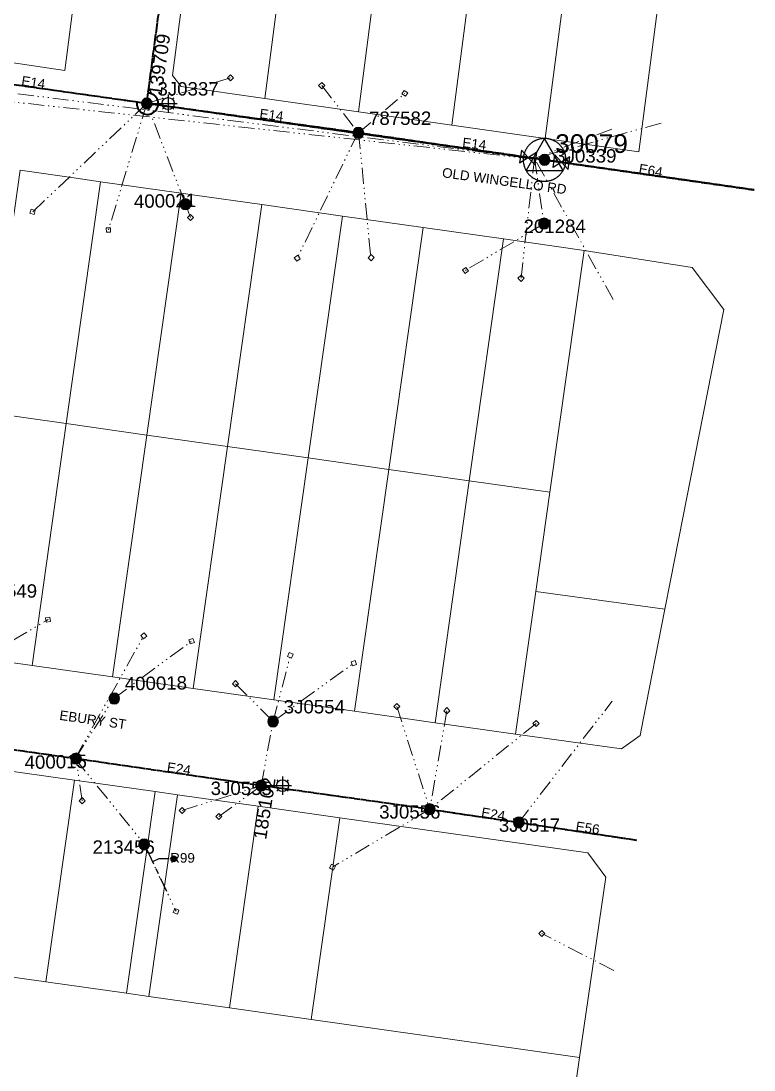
# Model space of a CAD drawing. Header units: metres. Extents: x 244561 to 254068, y 6159332 to 6162744.
# Drawn here: x 252422.9 to 252560.1, y 6161854.5 to 6162050.8 of the extents above; entities that cross this region are included whole.
import ezdxf
from ezdxf.enums import TextEntityAlignment as Align

# ---------------------------------------------------------------- set-up
doc = ezdxf.new("R2010")
doc.units = ezdxf.units.M
for name, pattern in [('Cable Exist OH', [1, 1, 0]), ('Cable Exist UG', [7, 4, -1, 1, -1]), ('PHANTOMX2', [6.6, 3, -0.75, 0.2, -0.75, 0.2, -0.75, 0.2, -0.75])]:
    doc.linetypes.add(name, pattern=pattern)
doc.layers.get('0').update_dxf_attribs({"color": 6})
for name, color, linetype, lineweight in [('_User_HV_Exist', 1, 'Continuous', 35), ('_User_LV_Exist', 5, 'Continuous', 35), ('Cadastre Buildings_SP_EXT', 78, 'Continuous', 15), ('Cadastre Developer_SP_NEW', 92, 'Continuous', 15), ('Cadastre Land Parcels_SP_EXT', 118, 'Continuous', 15), ('Cadastre Roads_SP_EXT', 218, 'Continuous', 15), ('Mains_HV_EXT', 13, 'Continuous', 25), ('Mains_LV_EXT', 163, 'Continuous', 25), ('Mains_SL_EXT', 131, 'Continuous', 25), ('Services_SP_EXT', 42, 'PHANTOMX2', 20)]:
    doc.layers.add(name, color=color, linetype=linetype, lineweight=lineweight)
for name, color, linetype in [('Duct_SP_EXT', 30, 'Continuous'), ('Equip_LV_EXT', 7, 'Continuous'), ('Equip_SP_SL_EXT', 7, 'Continuous'), ('Sub_SP_TR_HV_LV_EXT', 7, 'Continuous'), ('SupportsOH_SP_TR_HV_LV_SL_EXT', 7, 'Continuous'), ('Trench_SP_EXT', 7, 'Continuous')]:
    doc.layers.add(name, color=color, linetype=linetype)
doc.styles.add('iecARIAL', font='arial.ttf', dxfattribs={"height": 2})
doc.styles.add('POLE_LABEL', font='arial.ttf', dxfattribs={"height": 2})
doc.styles.add('SL_LABEL', font='arial.ttf', dxfattribs={"height": 2})
doc.styles.get("Standard").update_dxf_attribs({"font": 'arial.ttf'})

# ---------------------------------------------------------------- blocks, each defined once
blk = doc.blocks.new('SUB_POLE_EXT')
at = {"flags": 128}
for points in [[(-0.05, 4), (-0.15, 4), (-0.25, 3.99), (-0.34, 3.99), (-0.44, 3.98), (-0.54, 3.96), (-0.64, 3.95), (-0.73, 3.93), (-0.83, 3.91), (-0.92, 3.89), (-1.02, 3.87), (-1.11, 3.84), (-1.21, 3.81), (-1.3, 3.78), (-1.39, 3.75), (-1.49, 3.71), (-1.58, 3.68), (-1.67, 3.64), (-1.75, 3.59), (-1.84, 3.55), (-1.93, 3.5), (-2.01, 3.46), (-2.1, 3.41), (-2.18, 3.35), (-2.26, 3.3), (-2.34, 3.24), (-2.42, 3.18), (-2.5, 3.12), (-2.58, 3.06), (-2.65, 3), (-2.72, 2.93), (-2.79, 2.86), (-2.86, 2.79), (-2.93, 2.72), (-3, 2.65), (-3.06, 2.58), (-3.12, 2.5), (-3.18, 2.42), (-3.24, 2.34), (-3.3, 2.26), (-3.35, 2.18), (-3.41, 2.1), (-3.46, 2.01), (-3.5, 1.93), (-3.55, 1.84), (-3.59, 1.75), (-3.64, 1.67), (-3.68, 1.58), (-3.71, 1.49), (-3.75, 1.39), (-3.78, 1.3), (-3.81, 1.21), (-3.84, 1.11), (-3.87, 1.02), (-3.89, 0.92), (-3.91, 0.83), (-3.93, 0.73), (-3.95, 0.64), (-3.96, 0.54), (-3.98, 0.44), (-3.99, 0.34), (-3.99, 0.25), (-4, 0.15), (-4, 0.05), (-4, -0.05), (-4, -0.15), (-3.99, -0.25), (-3.99, -0.34), (-3.98, -0.44), (-3.96, -0.54), (-3.95, -0.64), (-3.93, -0.73), (-3.91, -0.83), (-3.89, -0.92), (-3.87, -1.02), (-3.84, -1.11), (-3.81, -1.21), (-3.78, -1.3), (-3.75, -1.39), (-3.71, -1.49), (-3.68, -1.58), (-3.64, -1.67), (-3.59, -1.75), (-3.55, -1.84), (-3.5, -1.93), (-3.46, -2.01), (-3.41, -2.1), (-3.35, -2.18), (-3.3, -2.26), (-3.24, -2.34), (-3.18, -2.42), (-3.12, -2.5), (-3.06, -2.58), (-3, -2.65), (-2.93, -2.72), (-2.86, -2.79), (-2.79, -2.86), (-2.72, -2.93), (-2.65, -3), (-2.58, -3.06), (-2.5, -3.12), (-2.42, -3.18), (-2.34, -3.24), (-2.26, -3.3), (-2.18, -3.35), (-2.1, -3.41), (-2.01, -3.46), (-1.93, -3.5), (-1.84, -3.55), (-1.75, -3.59), (-1.67, -3.64), (-1.58, -3.68), (-1.49, -3.71), (-1.39, -3.75), (-1.3, -3.78), (-1.21, -3.81), (-1.11, -3.84), (-1.02, -3.87), (-0.92, -3.89), (-0.83, -3.91), (-0.73, -3.93), (-0.64, -3.95), (-0.54, -3.96), (-0.44, -3.98), (-0.34, -3.99), (-0.25, -3.99), (-0.15, -4), (-0.05, -4), (0.05, -4), (0.15, -4), (0.25, -3.99), (0.34, -3.99), (0.44, -3.98), (0.54, -3.96), (0.64, -3.95), (0.73, -3.93), (0.83, -3.91), (0.92, -3.89), (1.02, -3.87), (1.11, -3.84), (1.21, -3.81), (1.3, -3.78), (1.39, -3.75), (1.49, -3.71), (1.58, -3.68), (1.67, -3.64), (1.75, -3.59), (1.84, -3.55), (1.93, -3.5), (2.01, -3.46), (2.1, -3.41), (2.18, -3.35), (2.26, -3.3), (2.34, -3.24), (2.42, -3.18), (2.5, -3.12), (2.58, -3.06), (2.65, -3), (2.72, -2.93), (2.79, -2.86), (2.86, -2.79), (2.93, -2.72), (3, -2.65), (3.06, -2.58), (3.12, -2.5), (3.18, -2.42), (3.24, -2.34), (3.3, -2.26), (3.35, -2.18), (3.41, -2.1), (3.46, -2.01), (3.5, -1.93), (3.55, -1.84), (3.59, -1.75), (3.64, -1.67), (3.68, -1.58), (3.71, -1.49), (3.75, -1.39), (3.78, -1.3), (3.81, -1.21), (3.84, -1.11), (3.87, -1.02), (3.89, -0.92), (3.91, -0.83), (3.93, -0.73), (3.95, -0.64), (3.96, -0.54), (3.98, -0.44), (3.99, -0.34), (3.99, -0.25), (4, -0.15), (4, -0.05), (4, 0.05), (4, 0.15), (3.99, 0.25), (3.99, 0.34), (3.98, 0.44), (3.96, 0.54), (3.95, 0.64), (3.93, 0.73), (3.91, 0.83), (3.89, 0.92), (3.87, 1.02), (3.84, 1.11), (3.81, 1.21), (3.78, 1.3), (3.75, 1.39), (3.71, 1.49), (3.68, 1.58), (3.64, 1.67), (3.59, 1.75), (3.55, 1.84), (3.5, 1.93), (3.46, 2.01), (3.41, 2.1), (3.35, 2.18), (3.3, 2.26), (3.24, 2.34), (3.18, 2.42), (3.12, 2.5), (3.06, 2.58), (3, 2.65), (2.93, 2.72), (2.86, 2.79), (2.79, 2.86), (2.72, 2.93), (2.65, 3), (2.58, 3.06), (2.5, 3.12), (2.42, 3.18), (2.34, 3.24), (2.26, 3.3), (2.18, 3.35), (2.1, 3.41), (2.01, 3.46), (1.93, 3.5), (1.84, 3.55), (1.75, 3.59), (1.67, 3.64), (1.58, 3.68), (1.49, 3.71), (1.39, 3.75), (1.3, 3.78), (1.21, 3.81), (1.11, 3.84), (1.02, 3.87), (0.92, 3.89), (0.83, 3.91), (0.73, 3.93), (0.64, 3.95), (0.54, 3.96), (0.44, 3.98), (0.34, 3.99), (0.25, 3.99), (0.15, 4), (0.05, 4)], [(0, 4), (-3.46, -2), (3.46, -2)]]:
    blk.add_lwpolyline(points, close=True, dxfattribs=at)
at = {"flags": 8}
blk.add_attdef('ASSET_NUM', text='', height=2.5, dxfattribs=at).set_placement((0, 7), align=Align.MIDDLE_CENTER)
for tag, flags, p in [('STREET_CODE', 9, (-1.38, 1.45)), ('NO_PHASES', 9, (-1.38, 1.05)), ('OPERATED_BY', 9, (-1.38, 0.65)), ('MAINTAINED_BY', 9, (-1.38, 0.45)), ('ORIENTATION', 9, (-1.38, 0.25)), ('OWNED_BY', 9, (-1.38, 0.05)), ('CONSTRUCTED_VOLTAGE', 9, (-1.13, 0.75)), ('OPERATING_VOLTAGE', 9, (-1.13, 0.35)), ('STATE', 9, (-1.38, -0.35)), ('USAGE', 9, (-1.38, -0.75)), ('LEGEND', 9, (-1.38, -0.95)), ('SUBURB', 9, (-1.38, -1.15)), ('STREETNAME', 9, (-1.38, -1.35)), ('LOCATION', 9, (-1.38, -1.55)), ('NOTES', 9, (-1.38, -1.75)), ('Z', 1, (-1.38, -1.95)), ('SECONDARY_VOLTAGE', 9, (-1.13, -0.65)), ('SUBSTATION_TYPE', 9, (-1.13, -1.05))]:
    blk.add_attdef(tag, text='', height=0.1, dxfattribs=dict(flags=flags)).set_placement(p, align=Align.MIDDLE_LEFT)
blk = doc.blocks.new('LV_OH_LINKS_DISTFUSE_EXT')
for p, q in [((0, 0), (0.96, 0)), ((3.84, 0), (4.8, 0))]:
    blk.add_line(p, q)
blk.add_lwpolyline([(3.84, -1.2), (3.84, 1.2), (0.96, -1.2), (0.96, 1.2)], close=True)
at = {"flags": 9}
for tag, p in [('ACTUAL_STATUS', (0, 0)), ('CONSTRUCTED_VOLTAGE', (0, -0.2)), ('OPERATING_VOLTAGE', (0, -0.6)), ('ORIENTATION', (0, -0.8)), ('OWNED_BY', (0, -1)), ('STATE', (0, -1.2)), ('SWITCH_TYPE', (0, -1.4)), ('NO_PHASES', (0, -0.4)), ('USAGE', (0, -1.6)), ('NOTES', (0, -1.8))]:
    blk.add_attdef(tag, text='', height=0.2, dxfattribs=at).set_placement(p, align=Align.MIDDLE_LEFT)
at = {"flags": 1}
blk.add_attdef('Z', (0, 0), '', height=0.2, dxfattribs=at)
blk = doc.blocks.new('SL_LANTERN_EXT')
at = {"flags": 9}
for tag, p in [('LRATECODE', (-7.4, 0)), ('LOUTREACHVOCAB', (-7.2, 0)), ('LOUTREACH', (-7, 0)), ('LANTNUMBER', (-6.6, 0)), ('LNEW', (-6.4, 0)), ('LMASTVOCAB', (-6.2, 0)), ('LMAST', (-6, 0)), ('LLAMPVOCAB', (-5.8, 0)), ('LLAMP', (-5.6, 0)), ('LEXIST', (-5.4, 0)), ('LCHARGE3PERCENT', (-5.2, 0)), ('LCHARGE3', (-5, 0)), ('LCHARGE2PERCENT', (-4.8, 0)), ('LCHARGE2', (-4.6, 0)), ('LCHARGE1PERCENT', (-4.4, 0)), ('LCHARGE1', (-4.2, 0)), ('LCATEGORY', (-4, 0)), ('LBRACKETVOCAB', (-3.8, 0)), ('LBRACKET', (-3.6, 0)), ('LKINGHEIGHT', (-3.4, 0)), ('CREPLACE', (-3.2, 0)), ('CREMOVE', (-3, 0)), ('CNUMBER', (-2.8, 0)), ('CNEW', (-2.6, 0)), ('CEXIST', (-2.4, 0)), ('USAGE', (-2.2, 0)), ('STATE', (-2, 0)), ('OWNED_BY', (-1.8, 0)), ('ORIENTATION', (-1.6, 0)), ('OPERATING_VOLTAGE', (-1.4, 0)), ('NO_PHASES', (-1.2, 0)), ('LANTERN_TYPE', (-1, 0)), ('LANTERN_PURPOSE', (-0.8, 0)), ('CONTROL_TYPE', (-0.6, 0)), ('CONSTRUCTED_VOLTAGE', (-0.4, 0))]:
    blk.add_attdef(tag, text='', height=0.001, rotation=270, dxfattribs=at).set_placement(p, align=Align.MIDDLE_LEFT)
at = {"style": 'SL_LABEL', "flags": 9}
blk.add_attdef('STREET_CODE', text='', height=0.001, rotation=270, dxfattribs=at).set_placement((0, 0), align=Align.MIDDLE_LEFT)
at = {"flags": 1}
blk.add_attdef('Z', (0, 0), '', height=0.001, rotation=270, dxfattribs=at)
at = {"width": 0.9}
blk.add_attdef('LNUMBER', text='', height=1, dxfattribs=at).set_placement((7, -1), align=Align.MIDDLE_LEFT)
at = {"flags": 9}
for tag, p in [('LREMOVE', (0, -7.6)), ('LREPLACE', (0, -7.8)), ('LTYPE', (0, -8)), ('LTYPEVOCAB', (0, -8.2)), ('LEGEND', (0, -8.4)), ('SUBURB', (0, -8.6)), ('STREETNAME', (0, -8.8)), ('LOCATION', (0, -9)), ('NOTES', (0, -9.2)), ('MAINTAINED_BY', (0, -9.86))]:
    blk.add_attdef(tag, text='', height=0.001, dxfattribs=at).set_placement(p, align=Align.MIDDLE_LEFT)
blk.add_attdef('OPERATED_BY', (0, -9.61), '', height=0.001, dxfattribs=at)
blk.add_wipeout([(5.69, 0), (5.06, -1.06), (4, -1.69), (2.94, -1.06), (2.31, 0), (2.94, 1.06), (4, 1.69), (5.06, 1.06)])
for p, q in [((0, 0), (4, 0)), ((2.94, 1.06), (3.2, 0.8)), ((4, 1.69), (4, 0)), ((5.06, 1.06), (4.8, 0.8)), ((2.94, -1.06), (3.2, -0.8)), ((4, 0), (5.69, 0)), ((4, 0), (4, -1.69)), ((5.06, -1.06), (4.8, -0.8))]:
    blk.add_line(p, q)
blk.add_circle((4, 0), 1.12)
blk = doc.blocks.new('CCP_EXT')
at = {"flags": 9}
for tag, p in [('STATE', (0, -1.8)), ('NOTES', (0, -2))]:
    blk.add_attdef(tag, text='', height=0.2, dxfattribs=at).set_placement(p, align=Align.MIDDLE_LEFT)
blk.add_wipeout([(0, 0.57), (0.57, 0), (0, -0.57), (-0.57, 0)])
blk.add_lwpolyline([(-0.57, 0), (0, 0.57), (0.57, 0), (0, -0.57), (-0.57, 0)])
at = {"flags": 1}
blk.add_attdef('Z', (0, 0), '', height=0.2, dxfattribs=at)
at = {"flags": 9}
for tag, p in [('CCP_TYPE', (0, 0)), ('CONSTRUCTED_VOLTAGE', (0, -0.2)), ('OPERATING_VOLTAGE', (0, -0.6)), ('ORIENTATION', (0, -0.8)), ('OWNED_BY', (0, -1)), ('NO_PHASES', (0, -0.4)), ('USAGE', (0, -1.2)), ('LEGEND', (0, -1.4)), ('LIFE_SUPPORT', (0, -1.6))]:
    blk.add_attdef(tag, text='', height=0.2, dxfattribs=at).set_placement(p, align=Align.MIDDLE_LEFT)
blk = doc.blocks.new('POLE_EXT')
blk.add_hatch(color=256).paths.add_polyline_path([(-1, 0, 1), (1, 0, 1)])
blk.add_lwpolyline([(-1, 0, 1), (1, 0, 1)], format="xyb", close=True)
at = {"flags": 8}
blk.add_attdef('pNumber', text='', height=2, dxfattribs=at).set_placement((2.5, 2.5), align=Align.MIDDLE_CENTER)
at = {"style": 'POLE_LABEL', "flags": 9}
for tag, p in [('STRUCTURE_PLANT_NUMBER', (1.35, 0.03)), ('STREET_CODE', (1.35, -0.2))]:
    blk.add_attdef(tag, text='', height=0.2, dxfattribs=at).set_placement(p, align=Align.MIDDLE_LEFT)
at = {"flags": 9}
for tag, p in [('OWNED_BY', (1.35, -0.4)), ('SPECIAL_USE', (1.35, -0.8)), ('STATE', (1.35, -1)), ('cLV', (1.35, -1.4)), ('hDepth', (1.35, -1.6)), ('hDia', (1.35, -1.8)), ('cHV', (1.35, -2)), ('PARENT', (1.35, -0.6)), ('USAGE', (1.35, -1.2)), ('cLinedev', (1.35, -3.4)), ('pExisting', (1.35, -3.8)), ('LBRACKET', (1.35, -2.2)), ('LExisting', (1.35, -2.4)), ('LANTNUMBER', (1.35, -2.6)), ('LOther', (1.35, -2.8)), ('LRemove', (1.35, -3)), ('LEGEND', (1.35, -3.2)), ('LOCATION', (1.35, -3.6)), ('PFNUMBER', (1.35, -4)), ('pFooting', (1.35, -4.4)), ('pNew', (1.35, -4.6)), ('pRelocate', (1.35, -5)), ('pRemove', (1.35, -5.2)), ('pReplace', (1.35, -5.4)), ('pStay', (1.35, -5.6)), ('pType', (1.35, -5.8)), ('NEWPFNUMBER', (1.35, -4.2)), ('cspan', (1.35, -6)), ('STREETNAME', (1.35, -6.2)), ('SUBURB', (1.35, -6.4)), ('OPERATED_BY', (1.36, -7.01)), ('NOTES', (1.35, -6.6)), ('MAINTAINED_BY', (1.36, -6.81))]:
    blk.add_attdef(tag, text='', height=0.2, dxfattribs=at).set_placement(p, align=Align.MIDDLE_LEFT)
at = {"flags": 1}
blk.add_attdef('Z', (1.35, -7.33), '', height=0.2, dxfattribs=at)
blk = doc.blocks.new('CABLE_LARGE_EXT')
h = blk.add_hatch(color=256)
edge = h.paths.add_edge_path()
edge.add_arc((0, 0.55), 0.55, 0, 360)
blk.add_circle((0, 0.55), 0.55)
at = {"flags": 1}
blk.add_attdef('Z', (0, 0), '', height=0.2, dxfattribs=at)
at = {"flags": 9}
for tag, p in [('COND_CODE', (0, 0)), ('STATE', (0, -0.4)), ('XSECT_SIZE', (0, -0.6)), ('FB_REFERENCE', (0, -0.2)), ('NOTES', (0, -0.8))]:
    blk.add_attdef(tag, text='', height=0.2, dxfattribs=at).set_placement(p, align=Align.MIDDLE_LEFT)

msp = doc.modelspace()

# ---------------------------------------------------------------- linework, layer by layer
at = {"layer": '_User_HV_Exist', "linetype": 'Cable Exist OH'}
msp.add_lwpolyline([(252560.094, 6162019.1682), (252520.8826, 6162024.7764)], dxfattribs=at)
at = {"layer": '_User_LV_Exist', "linetype": 'Cable Exist OH'}
for points in [[(252486.0822, 6162029.8293), (252520.8826, 6162024.7764)], [(252520.8826, 6162024.7764), (252560.094, 6162019.1682)], [(252432.9972, 6161912.738), (252404.0264, 6161916.8308)], [(252499.3856, 6161903.2595), (252516.0514, 6161900.7924)], [(252516.0514, 6161900.7924), (252538.086, 6161897.4958)]]:
    msp.add_lwpolyline(points, dxfattribs=at)
at = {"layer": 'Cadastre Developer_SP_NEW', "linetype": 'Continuous'}
for points in [[(252527.0318, 6162074.9778), (252509.501, 6162077.2581), (252503.5238, 6162031.2883), (252521.0264, 6162028.7963), (252527.0318, 6162074.9778)], [(252435.0084, 6162071.9691), (252399.6922, 6162076.5525), (252395.474, 6162046.7796), (252431.0694, 6162041.5032), (252435.0084, 6162071.9691)], [(252544.5617, 6162072.6964), (252527.0318, 6162074.9778), (252521.0264, 6162028.7963), (252538.529, 6162026.3051), (252544.5617, 6162072.6964)], [(252544.4693, 6161946.0596), (252554.4604, 6161996.7534), (252548.4862, 6162004.6645), (252528.3077, 6162007.8392), (252521.8864, 6161962.572), (252519.2571, 6161944.038), (252543.4154, 6161940.7123), (252544.4693, 6161946.0596)], [(252519.0939, 6161819.8482), (252522.7003, 6161823.4438), (252527.4332, 6161856.8128), (252517.7647, 6161858.1845), (252477.1799, 6161863.9403), (252461.9177, 6161866.0924), (252446.8283, 6161868.233), (252442.6053, 6161868.8323), (252427.5169, 6161870.973), (252412.4276, 6161873.1137), (252397.3383, 6161875.2543), (252385.2668, 6161876.9664), (252383.0764, 6161861.8842), (252381.9811, 6161854.3436), (252465.7081, 6161835.1163), (252480.5825, 6161809.2261), (252519.0939, 6161819.8482)]]:
    msp.add_lwpolyline(points, close=True, dxfattribs=at)
at = {"layer": 'Cadastre Land Parcels_SP_EXT', "linetype": 'Continuous'}
for points in [[(252474.4413, 6162081.8198), (252456.9113, 6162084.1001), (252451.2495, 6162040.5748), (252452.8239, 6162038.5034), (252468.5179, 6162036.2694), (252474.4413, 6162081.8198)], [(252491.9711, 6162079.5385), (252474.4413, 6162081.8198), (252468.5179, 6162036.2694), (252486.0204, 6162033.7794), (252491.9711, 6162079.5385)], [(252509.501, 6162077.2581), (252491.9711, 6162079.5385), (252486.0204, 6162033.7794), (252503.5238, 6162031.2883), (252509.501, 6162077.2581)], [(252527.0318, 6162074.9778), (252509.501, 6162077.2581), (252503.5238, 6162031.2883), (252521.0264, 6162028.7963), (252527.0318, 6162074.9778)], [(252435.0084, 6162071.9691), (252399.6922, 6162076.5525), (252395.474, 6162046.7796), (252431.0694, 6162041.5032), (252435.0084, 6162071.9691)], [(252544.5617, 6162072.6964), (252527.0318, 6162074.9778), (252521.0264, 6162028.7963), (252538.529, 6162026.3051), (252544.5617, 6162072.6964)], [(252437.7756, 6162020.684), (252433.2273, 6162021.3292), (252422.687, 6162022.8237), (252416.2654, 6161977.5574), (252431.354, 6161975.4167), (252437.7756, 6162020.684)], [(252452.8644, 6162018.5433), (252437.7756, 6162020.684), (252431.354, 6161975.4167), (252446.4427, 6161973.276), (252452.8644, 6162018.5433)], [(252467.953, 6162016.4025), (252455.4332, 6162018.1793), (252452.8644, 6162018.5433), (252446.4427, 6161973.276), (252461.5321, 6161971.1352), (252467.953, 6162016.4025)], [(252483.0417, 6162014.2617), (252467.953, 6162016.4025), (252461.5321, 6161971.1352), (252476.6207, 6161968.9945), (252483.0417, 6162014.2617)], [(252498.1303, 6162012.121), (252483.0417, 6162014.2617), (252476.6207, 6161968.9945), (252491.7092, 6161966.8537), (252498.1303, 6162012.121)], [(252513.219, 6162009.9801), (252498.1303, 6162012.121), (252491.7092, 6161966.8537), (252506.7979, 6161964.7128), (252513.219, 6162009.9801)], [(252528.3077, 6162007.8392), (252513.219, 6162009.9801), (252506.7979, 6161964.7128), (252521.8864, 6161962.572), (252528.3077, 6162007.8392)], [(252544.4693, 6161946.0596), (252554.4604, 6161996.7534), (252548.4862, 6162004.6645), (252528.3077, 6162007.8392), (252521.8864, 6161962.572), (252519.2571, 6161944.038), (252543.4154, 6161940.7123), (252544.4693, 6161946.0596)], [(252431.354, 6161975.4167), (252416.2654, 6161977.5574), (252409.8423, 6161932.29), (252424.9308, 6161930.1494), (252431.354, 6161975.4167)], [(252446.4427, 6161973.276), (252431.354, 6161975.4167), (252424.9308, 6161930.1494), (252440.0194, 6161928.0086), (252446.4427, 6161973.276)], [(252461.5321, 6161971.1352), (252446.4427, 6161973.276), (252440.0194, 6161928.0086), (252455.1079, 6161925.8679), (252461.5321, 6161971.1352)], [(252476.6207, 6161968.9945), (252461.5321, 6161971.1352), (252455.1079, 6161925.8679), (252470.1965, 6161923.7271), (252476.6207, 6161968.9945)], [(252491.7092, 6161966.8537), (252476.6207, 6161968.9945), (252470.1965, 6161923.7271), (252485.2858, 6161921.5864), (252491.7092, 6161966.8537)], [(252506.7979, 6161964.7128), (252491.7092, 6161966.8537), (252485.2858, 6161921.5864), (252500.3752, 6161919.4456), (252506.7979, 6161964.7128)], [(252519.2571, 6161944.038), (252521.8864, 6161962.572), (252506.7979, 6161964.7128), (252500.3752, 6161919.4456), (252515.4644, 6161917.3048), (252519.2571, 6161944.038)], [(252538.7577, 6161917.0777), (252539.3361, 6161920.0109), (252543.4154, 6161940.7123), (252519.2571, 6161944.038), (252515.4644, 6161917.3048), (252535.2632, 6161914.5798), (252538.7577, 6161917.0777)], [(252432.8678, 6161908.6964), (252417.7785, 6161910.8361), (252412.4276, 6161873.1137), (252427.5169, 6161870.973), (252432.8678, 6161908.6964)], [(252447.9563, 6161906.5557), (252432.8678, 6161908.6964), (252427.5169, 6161870.973), (252442.6053, 6161868.8323), (252447.9563, 6161906.5557)], [(252452.1793, 6161905.9565), (252447.9563, 6161906.5557), (252442.6053, 6161868.8323), (252446.8283, 6161868.233), (252452.1793, 6161905.9565)], [(252467.2679, 6161903.8157), (252452.1793, 6161905.9565), (252446.8283, 6161868.233), (252461.9177, 6161866.0924), (252467.2679, 6161903.8157)], [(252482.5269, 6161901.6637), (252467.2679, 6161903.8157), (252461.9177, 6161866.0924), (252477.1799, 6161863.9403), (252482.5269, 6161901.6637)], [(252519.0939, 6161819.8482), (252522.7003, 6161823.4438), (252527.4332, 6161856.8128), (252517.7647, 6161858.1845), (252477.1799, 6161863.9403), (252461.9177, 6161866.0924), (252446.8283, 6161868.233), (252442.6053, 6161868.8323), (252427.5169, 6161870.973), (252412.4276, 6161873.1137), (252397.3383, 6161875.2543), (252385.2668, 6161876.9664), (252383.0764, 6161861.8842), (252381.9811, 6161854.3436), (252465.7081, 6161835.1163), (252480.5825, 6161809.2261), (252519.0939, 6161819.8482)]]:
    msp.add_lwpolyline(points, close=True, dxfattribs=at)
at = {"layer": 'Duct_SP_EXT'}
msp.add_lwpolyline([(252450.6042, 6161893.9901), (252448.6565, 6161893.9901), (252447.6394, 6161893.5089)], dxfattribs=at)
at = {"layer": 'Mains_HV_EXT', "linetype": 'Cable Exist OH'}
msp.add_lwpolyline([(252560.094, 6162019.1682), (252520.8826, 6162024.7764)], dxfattribs=at)
at = {"layer": 'Mains_LV_EXT', "linetype": 'Continuous'}
msp.add_lwpolyline([(252444.5818, 6162035.5855, 2.57976726), (252446.674, 6162037.2881)], format="xyb", dxfattribs=at)
at = {"layer": 'Mains_LV_EXT', "linetype": 'Cable Exist OH'}
for points in [[(252486.0822, 6162029.8293), (252520.8826, 6162024.7764)], [(252520.8826, 6162024.7764), (252560.094, 6162019.1682)], [(252432.9972, 6161912.738), (252404.0264, 6161916.8308)], [(252499.3856, 6161903.2595), (252516.0514, 6161900.7924)], [(252516.0514, 6161900.7924), (252538.086, 6161897.4958)]]:
    msp.add_lwpolyline(points, dxfattribs=at)
at = {"layer": 'Services_SP_EXT'}
for points in [[(252542.6886, 6162031.6632), (252518.9987, 6162025.0447)], [(252533.4692, 6162030.5237), (252518.9987, 6162025.0447)], [(252533.7211, 6161998.6512), (252518.9987, 6162025.0447)], [(252432.9972, 6161912.7379), (252440.1744, 6161923.9444)]]:
    msp.add_lwpolyline(points, dxfattribs=at)
at = {"layer": 'Trench_SP_EXT', "linetype": 'Cable Exist UG'}
msp.add_lwpolyline([(252445.9877, 6161896.6686), (252450.0971, 6161887.9229)], dxfattribs=at)

# ---------------------------------------------------------------- block references
at = {"layer": 'Duct_SP_EXT'}
msp.add_blockref('CABLE_LARGE_EXT', (252451.4667, 6161893.4438), dxfattribs=at)
at = {"layer": 'Equip_LV_EXT'}
for p, rotation in [((252520.1688, 6162024.878), 171.7054960961791), ((252521.6781, 6162024.6627), 352.5887068907928)]:
    msp.add_blockref('LV_OH_LINKS_DISTFUSE_EXT', p, dxfattribs=dict(at, rotation=rotation))
at = {"layer": 'Services_SP_EXT'}
msp.add_blockref('CCP_EXT', (252520.3655, 6161880.0149), dxfattribs=at)
at = {"layer": 'Sub_SP_TR_HV_LV_EXT'}
ref = msp.add_blockref('SUB_POLE_EXT', (252520.8827, 6162024.7764), dxfattribs=at)
ref.add_attrib('ASSET_NUM', '30079', dxfattribs={"layer": '0', "height": 3.5}).set_placement((252522.8827, 6162025.0264), align=Align.BOTTOM_LEFT)
at = {"layer": 'SupportsOH_SP_TR_HV_LV_SL_EXT'}
ref = msp.add_blockref('POLE_EXT', (252486.0195, 6162029.8227), dxfattribs=at)
ref.add_attrib('ASSET_NUM', '787582', dxfattribs={"layer": '0', "height": 2.5, "style": 'POLE_LABEL'}).set_placement((252488.0195, 6162030.5727), align=Align.BOTTOM_LEFT)
ref = msp.add_blockref('POLE_EXT', (252520.8826, 6162024.7765), dxfattribs=at)
ref.add_attrib('ASSET_NUM', '3J0339', dxfattribs={"layer": '0', "height": 2.5, "style": 'POLE_LABEL'}).set_placement((252522.8826, 6162025.5265), align=Align.MIDDLE_LEFT)
ref = msp.add_blockref('POLE_EXT', (252520.7776, 6162012.8478), dxfattribs=at)
ref.add_attrib('ASSET_NUM', '201284', dxfattribs={"layer": '0', "height": 2.5, "style": 'POLE_LABEL'}).set_placement((252522.7776, 6162013.5978), align=Align.TOP_CENTER)
ref = msp.add_blockref('POLE_EXT', (252412.429, 6161941.354), dxfattribs=at)
ref.add_attrib('ASSET_NUM', '3J0549', dxfattribs={"layer": '0', "height": 2.5, "style": 'POLE_LABEL'}).set_placement((252414.429, 6161942.104), align=Align.BOTTOM_LEFT)
ref = msp.add_blockref('POLE_EXT', (252440.33, 6161923.9913), dxfattribs=at)
ref.add_attrib('ASSET_NUM', '400018', dxfattribs={"layer": '0', "height": 2.5, "rotation": 1, "style": 'POLE_LABEL'}).set_placement((252442.33, 6161924.7413), align=Align.BOTTOM_LEFT)
ref = msp.add_blockref('POLE_EXT', (252470.0539, 6161919.6963), dxfattribs=at)
ref.add_attrib('ASSET_NUM', '3J0554', dxfattribs={"layer": '0', "height": 2.5, "style": 'POLE_LABEL'}).set_placement((252472.0539, 6161920.4463), align=Align.BOTTOM_LEFT)
ref = msp.add_blockref('POLE_EXT', (252433.1725, 6161912.7382), dxfattribs=at)
ref.add_attrib('ASSET_NUM', '400015', dxfattribs={"layer": '0', "height": 2.5, "rotation": 1, "style": 'POLE_LABEL'}).set_placement((252435.1725, 6161913.4882), align=Align.TOP_RIGHT)
ref = msp.add_blockref('POLE_EXT', (252499.3856, 6161903.2595), dxfattribs=at)
ref.add_attrib('ASSET_NUM', '3J0556', dxfattribs={"layer": '0', "height": 2.5, "style": 'POLE_LABEL'}).set_placement((252501.3856, 6161904.0095), align=Align.TOP_RIGHT)
ref = msp.add_blockref('POLE_EXT', (252516.0513, 6161900.7924), dxfattribs=at)
ref.add_attrib('ASSET_NUM', '3J0517', dxfattribs={"layer": '0', "height": 2.5, "style": 'POLE_LABEL'}).set_placement((252518.0513, 6161901.5424), align=Align.TOP_CENTER)
ref = msp.add_blockref('POLE_EXT', (252445.92, 6161896.69), dxfattribs=at)
ref.add_attrib('ASSET_NUM', '213456', dxfattribs={"layer": '0', "height": 2.5, "style": 'POLE_LABEL'}).set_placement((252447.92, 6161897.44), align=Align.TOP_RIGHT)

# ---------------------------------------------------------------- texts
at = {"layer": 'Cadastre Roads_SP_EXT'}
for s, rotation, p in [('OLD WINGELLO RD', 352.126038, (252501.6085, 6162021.551)), ('EBURY ST', 351.885998, (252429.9765, 6161920.0039))]:
    msp.add_text(s, height=1.8, rotation=rotation, dxfattribs=at).set_placement(p)
at = {"layer": 'Duct_SP_EXT'}
msp.add_text('R99', height=1.8, dxfattribs=at).set_placement((252450.8047, 6161893.2584))
at = {"layer": 'Mains_LV_EXT'}
for s, rotation, p in [('E14', 351.160093, (252422.8413, 6162038.7265)), ('E14', 352.950811, (252467.4458, 6162032.5729)), ('E14', 353.257778, (252505.4132, 6162027.1582)), ('E64', 350.621717, (252538.4103, 6162022.2812)), ('E24', 351.844669, (252450.0926, 6161910.292)), ('E24', 350.407861, (252508.937, 6161901.8419)), ('E56', 351.491195, (252526.6179, 6161899.2115))]:
    msp.add_text(s, height=1.8, rotation=rotation, dxfattribs=at).set_placement(p)

# ---------------------------------------------------------------- next in the draw order: linework, layer by layer
at = {"layer": 'Services_SP_EXT'}
msp.add_lwpolyline([(252533.843, 6161873.0974), (252520.3655, 6161880.015)], dxfattribs=at)

# ---------------------------------------------------------------- next in the draw order: block references
at = {"layer": 'Equip_SP_SL_EXT'}
ref = msp.add_blockref('SL_LANTERN_EXT', (252446.419, 6162035.3197), dxfattribs=at)
ref.add_attrib('ASSET_NUM', '139709', dxfattribs={"layer": '0', "height": 2.5, "rotation": 81.661904, "style": 'iecARIAL'}).set_placement((252447.919, 6162036.8197), align=Align.MIDDLE_LEFT)
ref = msp.add_blockref('SL_LANTERN_EXT', (252467.8318, 6161907.6767), dxfattribs=at)
ref.add_attrib('ASSET_NUM', '185102', dxfattribs={"layer": '0', "height": 2.5, "rotation": 81.084372, "style": 'iecARIAL'}).set_placement((252469.3318, 6161909.1767), align=Align.MIDDLE_RIGHT)
at = {"layer": 'Services_SP_EXT'}
for p in [(252462.0714, 6162040.1099), (252479.1641, 6162038.6656), (252454.6106, 6162013.9847), (252516.4753, 6162002.6124), (252463.0462, 6161926.7602), (252493.2242, 6161922.4791), (252502.5953, 6161921.7052), (252519.2855, 6161919.3252), (252434.3362, 6161904.8597), (252453.0417, 6161903.0361), (252459.9196, 6161901.9123)]:
    msp.add_blockref('CCP_EXT', p, dxfattribs=at)
for p, rotation in [((252494.7302, 6162037.2257), 102.1262476169669), ((252425.049, 6162015.042), 207.9803367896415), ((252439.2426, 6162011.6669), 226.4192552759143), ((252474.5787, 6162006.3581), 80.84387904912992), ((252488.4201, 6162006.4771), 271.8220227032624), ((252506.0904, 6162004.096), 261.4427166783245), ((252427.928, 6161938.742), 52.97431355256944), ((252445.848, 6161935.702), 83.45657771034668), ((252454.805, 6161934.704), 65.32728361558993), ((252473.305, 6161932.066), 111.9582034851442), ((252485.171, 6161930.602), 63.77766014396558), ((252481.177, 6161892.437), 197.1988990129828), ((252451.904, 6161884.167), 294.378698089826)]:
    msp.add_blockref('CCP_EXT', p, dxfattribs=dict(at, rotation=rotation))

# ---------------------------------------------------------------- next in the draw order: linework, layer by layer
at = {"layer": '_User_HV_Exist', "linetype": 'Cable Exist OH'}
msp.add_lwpolyline([(252520.8827, 6162024.7765), (252486.0194, 6162029.8228), (252446.4189, 6162035.3197), (252377.287, 6162045.0704), (252336.8123, 6162050.8444), (252276.8927, 6162059.4039), (252241.8244, 6162064.2514), (252197.2895, 6162070.4379)], dxfattribs=at)
at = {"layer": '_User_LV_Exist', "linetype": 'Cable Exist OH'}
for points in [[(252446.419, 6162035.3197), (252453.0105, 6162085.1214)], [(252446.419, 6162035.3197), (252377.2871, 6162045.0704)], [(252486.0822, 6162029.8293), (252446.419, 6162035.3197)], [(252467.8318, 6161907.6767), (252432.9972, 6161912.738)], [(252499.3856, 6161903.2595), (252467.8318, 6161907.6767)]]:
    msp.add_lwpolyline(points, dxfattribs=at)
at = {"layer": '_User_LV_Exist', "linetype": 'Continuous'}
msp.add_lwpolyline([(252444.5818, 6162035.5855, 2.57976726), (252446.674, 6162037.2881)], format="xyb", dxfattribs=at)
at = {"layer": 'Cadastre Buildings_SP_EXT', "linetype": 'Continuous'}
msp.add_lwpolyline([(252532.3395, 6161890.5577), (252528.9626, 6161895.0805), (252482.5269, 6161901.6636), (252477.1798, 6161863.9404), (252517.7648, 6161858.1845), (252527.4332, 6161856.8128), (252532.3395, 6161890.5577)], close=True, dxfattribs=at)
at = {"layer": 'Cadastre Developer_SP_NEW', "linetype": 'Continuous'}
for points in [[(252474.4413, 6162081.8198), (252456.9113, 6162084.1001), (252451.2495, 6162040.5748), (252452.8239, 6162038.5034), (252468.5179, 6162036.2694), (252474.4413, 6162081.8198)], [(252491.9711, 6162079.5385), (252474.4413, 6162081.8198), (252468.5179, 6162036.2694), (252486.0204, 6162033.7794), (252491.9711, 6162079.5385)], [(252509.501, 6162077.2581), (252491.9711, 6162079.5385), (252486.0204, 6162033.7794), (252503.5238, 6162031.2883), (252509.501, 6162077.2581)], [(252437.7756, 6162020.684), (252433.2273, 6162021.3292), (252422.687, 6162022.8237), (252416.2654, 6161977.5574), (252431.354, 6161975.4167), (252437.7756, 6162020.684)], [(252452.8644, 6162018.5433), (252437.7756, 6162020.684), (252431.354, 6161975.4167), (252446.4427, 6161973.276), (252452.8644, 6162018.5433)], [(252467.953, 6162016.4025), (252455.4332, 6162018.1793), (252452.8644, 6162018.5433), (252446.4427, 6161973.276), (252461.5321, 6161971.1352), (252467.953, 6162016.4025)], [(252483.0417, 6162014.2617), (252467.953, 6162016.4025), (252461.5321, 6161971.1352), (252476.6207, 6161968.9945), (252483.0417, 6162014.2617)], [(252498.1303, 6162012.121), (252483.0417, 6162014.2617), (252476.6207, 6161968.9945), (252491.7092, 6161966.8537), (252498.1303, 6162012.121)], [(252513.219, 6162009.9801), (252498.1303, 6162012.121), (252491.7092, 6161966.8537), (252506.7979, 6161964.7128), (252513.219, 6162009.9801)], [(252528.3077, 6162007.8392), (252513.219, 6162009.9801), (252506.7979, 6161964.7128), (252521.8864, 6161962.572), (252528.3077, 6162007.8392)], [(252431.354, 6161975.4167), (252416.2654, 6161977.5574), (252409.8423, 6161932.29), (252424.9308, 6161930.1494), (252431.354, 6161975.4167)], [(252446.4427, 6161973.276), (252431.354, 6161975.4167), (252424.9308, 6161930.1494), (252440.0194, 6161928.0086), (252446.4427, 6161973.276)], [(252461.5321, 6161971.1352), (252446.4427, 6161973.276), (252440.0194, 6161928.0086), (252455.1079, 6161925.8679), (252461.5321, 6161971.1352)], [(252476.6207, 6161968.9945), (252461.5321, 6161971.1352), (252455.1079, 6161925.8679), (252470.1965, 6161923.7271), (252476.6207, 6161968.9945)], [(252491.7092, 6161966.8537), (252476.6207, 6161968.9945), (252470.1965, 6161923.7271), (252485.2858, 6161921.5864), (252491.7092, 6161966.8537)], [(252506.7979, 6161964.7128), (252491.7092, 6161966.8537), (252485.2858, 6161921.5864), (252500.3752, 6161919.4456), (252506.7979, 6161964.7128)], [(252519.2571, 6161944.038), (252521.8864, 6161962.572), (252506.7979, 6161964.7128), (252500.3752, 6161919.4456), (252515.4644, 6161917.3048), (252519.2571, 6161944.038)], [(252538.7577, 6161917.0777), (252539.3361, 6161920.0109), (252543.4154, 6161940.7123), (252519.2571, 6161944.038), (252515.4644, 6161917.3048), (252535.2632, 6161914.5798), (252538.7577, 6161917.0777)], [(252432.8678, 6161908.6964), (252417.7785, 6161910.8361), (252412.4276, 6161873.1137), (252427.5169, 6161870.973), (252432.8678, 6161908.6964)], [(252447.9563, 6161906.5557), (252432.8678, 6161908.6964), (252427.5169, 6161870.973), (252442.6053, 6161868.8323), (252447.9563, 6161906.5557)], [(252452.1793, 6161905.9565), (252447.9563, 6161906.5557), (252442.6053, 6161868.8323), (252446.8283, 6161868.233), (252452.1793, 6161905.9565)], [(252467.2679, 6161903.8157), (252452.1793, 6161905.9565), (252446.8283, 6161868.233), (252461.9177, 6161866.0924), (252467.2679, 6161903.8157)], [(252482.5269, 6161901.6637), (252467.2679, 6161903.8157), (252461.9177, 6161866.0924), (252477.1799, 6161863.9403), (252482.5269, 6161901.6637)]]:
    msp.add_lwpolyline(points, close=True, dxfattribs=at)
at = {"layer": 'Mains_HV_EXT', "linetype": 'Cable Exist OH'}
msp.add_lwpolyline([(252520.8827, 6162024.7765), (252486.0194, 6162029.8228), (252446.4189, 6162035.3197), (252377.287, 6162045.0704), (252336.8123, 6162050.8444), (252276.8927, 6162059.4039), (252241.8244, 6162064.2514), (252197.2895, 6162070.4379)], dxfattribs=at)
at = {"layer": 'Mains_LV_EXT', "linetype": 'Cable Exist OH'}
for points in [[(252446.419, 6162035.3197), (252453.0105, 6162085.1214)], [(252446.419, 6162035.3197), (252377.2871, 6162045.0704)], [(252486.0822, 6162029.8293), (252446.419, 6162035.3197)], [(252467.8318, 6161907.6767), (252432.9972, 6161912.738)], [(252499.3856, 6161903.2595), (252467.8318, 6161907.6767)]]:
    msp.add_lwpolyline(points, dxfattribs=at)
at = {"layer": 'Mains_SL_EXT', "linetype": 'Cable Exist OH'}
for points in [[(252241.8243, 6162064.2513), (252446.419, 6162035.3197)], [(252446.419, 6162035.3197), (252560.094, 6162019.1682)], [(252467.8318, 6161907.6767), (252432.9972, 6161912.738), (252404.0264, 6161916.8308), (252373.4205, 6161921.1705), (252339.4661, 6161925.9775)], [(252538.086, 6161897.4958), (252516.0514, 6161900.7924), (252499.3856, 6161903.2595), (252467.8318, 6161907.6767)]]:
    msp.add_lwpolyline(points, dxfattribs=at)
at = {"layer": 'Services_SP_EXT'}
for points in [[(251171.5359, 6162194.5706), (252522.6936, 6162024.5174)], [(251938.7458, 6162088.4488), (252522.6936, 6162024.5174)], [(252462.0715, 6162040.1098), (252446.419, 6162035.3197)], [(252479.1641, 6162038.6656), (252486.0822, 6162029.8293)], [(252486.0822, 6162029.8293), (252494.7302, 6162037.2257)], [(252446.419, 6162035.3197), (252425.0491, 6162015.042)], [(252446.419, 6162035.3197), (252439.2426, 6162011.6669)], [(252454.6106, 6162013.9847), (252453.6569, 6162016.4685), (252446.419, 6162035.3197)], [(252485.9873, 6162029.9191), (252474.5786, 6162006.3581)], [(252486.0822, 6162029.8293), (252488.3425, 6162006.5658)], [(252518.9987, 6162025.0447), (252520.7777, 6162012.8478), (252506.0904, 6162004.096)], [(252516.4753, 6162002.6124), (252518.9987, 6162025.0447)], [(252410.0065, 6161928.2223), (252427.9279, 6161938.7419)], [(252432.9972, 6161912.7379), (252445.848, 6161935.702)], [(252440.1744, 6161923.9444), (252454.805, 6161934.7039)], [(252470.0539, 6161919.6964), (252473.3051, 6161932.066)], [(252470.0539, 6161919.6964), (252485.1709, 6161930.6021)], [(252463.0462, 6161926.7603), (252470.0539, 6161919.6964)], [(252493.2242, 6161922.4791), (252499.3856, 6161903.2595)], [(252516.0514, 6161900.7924), (252533.536, 6161923.479)], [(252502.5952, 6161921.7053), (252499.3856, 6161903.2595)], [(252467.8318, 6161907.6767), (252470.0539, 6161919.6964)], [(252519.2855, 6161919.3251), (252499.3856, 6161903.2595)], [(252432.9972, 6161912.7379), (252446.0734, 6161896.6133)], [(252434.3362, 6161904.8597), (252433.1725, 6161912.7382)], [(252453.0416, 6161903.0361), (252467.8318, 6161907.6767)], [(252459.9196, 6161901.9123), (252467.8318, 6161907.6767)], [(252499.3856, 6161903.2595), (252481.177, 6161892.437)], [(252445.92, 6161896.69), (252451.904, 6161884.167)]]:
    msp.add_lwpolyline(points, dxfattribs=at)

# ---------------------------------------------------------------- next in the draw order: block references
at = {"layer": 'SupportsOH_SP_TR_HV_LV_SL_EXT'}
ref = msp.add_blockref('POLE_EXT', (252446.419, 6162035.3198), dxfattribs=at)
ref.add_attrib('ASSET_NUM', '3J0337', dxfattribs={"layer": '0', "height": 2.5, "style": 'POLE_LABEL'}).set_placement((252448.419, 6162036.0698), align=Align.BOTTOM_LEFT)
ref = msp.add_blockref('POLE_EXT', (252453.6569, 6162016.4685), dxfattribs=at)
ref.add_attrib('ASSET_NUM', '400021', dxfattribs={"layer": '0', "height": 2.5, "rotation": 1, "style": 'POLE_LABEL'}).set_placement((252455.6569, 6162017.2185), align=Align.MIDDLE_RIGHT)
ref = msp.add_blockref('POLE_EXT', (252467.8318, 6161907.6767), dxfattribs=at)
ref.add_attrib('ASSET_NUM', '3J0555', dxfattribs={"layer": '0', "height": 2.5, "style": 'POLE_LABEL'}).set_placement((252469.8318, 6161908.4267), align=Align.TOP_RIGHT)

doc.saveas('drawing.dxf')
